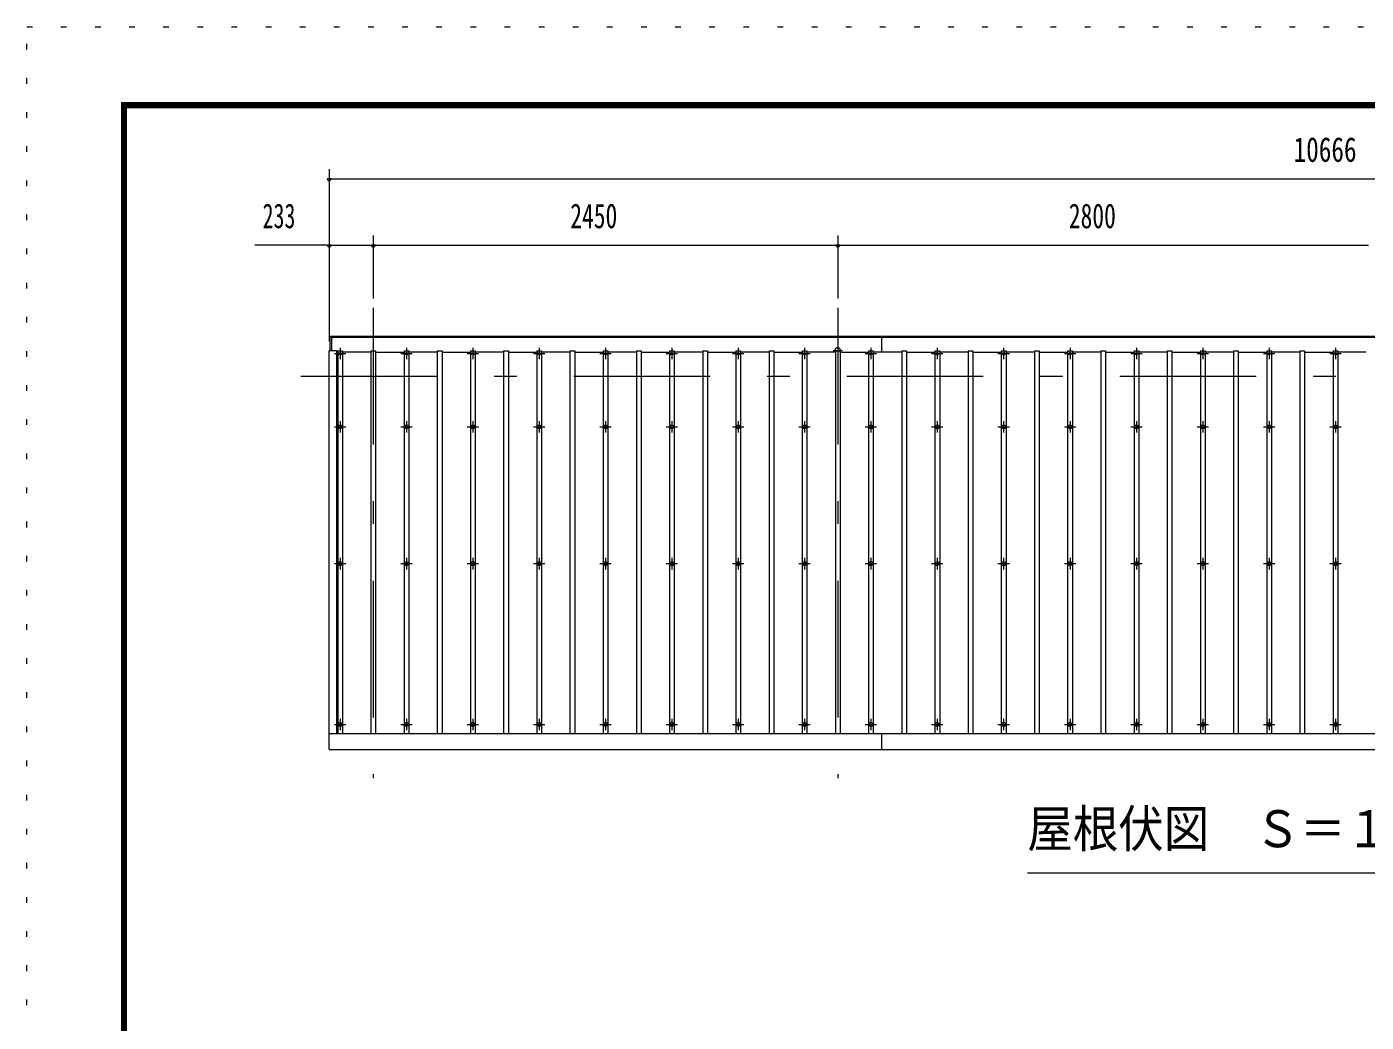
# Model space of a CAD drawing. Units: millimetres, scale not verified, with parts at other scales. Extents: x -26434 to 26434, y -10500 to 10500.
# Drawn here: x -3266 to 3799, y 5250 to 10500 of the extents above; entities that cross this region are included whole.
import ezdxf
from ezdxf.enums import TextEntityAlignment as Align

# ---------------------------------------------------------------- set-up
doc = ezdxf.new("R2010")
doc.units = ezdxf.units.MM
doc.header["$LTSCALE"] = 60
doc.linetypes.add('USER3', pattern=[24, 12, -5, 2, -5])
doc.linetypes.add('USER4', pattern=[3, 0.5, -2.5])
for name, color, linetype, lineweight in [('0-2_1-05BOLD', 7, 'Continuous', 18), ('0-3_1-25CENTER', 3, 'USER3', 18), ('0-4_1-45THIN', 4, 'Continuous', 18), ('0-5_1-55DIM', 3, 'Continuous', 18), ('0-C_F-F1PAPER', 5, 'Continuous', 18), ('0-D_F-E_J_ADD', 5, 'USER4', 18)]:
    doc.layers.add(name, color=color, linetype=linetype, lineweight=lineweight)
doc.styles.add('ＭＳ ゴシック', font='')
doc.styles.get('ＭＳ ゴシック').set_extended_font_data('MS Gothic')

msp = doc.modelspace()

# ---------------------------------------------------------------- linework, layer by layer
at = {"layer": '0-2_1-05BOLD'}
for p, q in [((-1666.51, 8867.67), (8989.49, 8867.67)), ((-1666.51, 8790.67), (-1666.51, 8867.67)), ((-1656.51, 8790.67), (-1656.51, 8867.67)), ((-1656.51, 8862.67), (8979.49, 8862.67)), ((1241.49, 8867.67), (1241.49, 8784.63)), ((-1671.51, 6687.67), (-1671.51, 8790.67)), ((-1631.51, 8790.67), (-1671.51, 8790.67)), ((-1631.51, 6773.43), (-1631.51, 8790.67)), ((-1671.51, 6773.43), (8994.49, 6773.43)), ((1241.49, 6773.43), (1241.49, 6687.67)), ((-1671.51, 6687.67), (8994.49, 6687.67))]:
    msp.add_line(p, q, dxfattribs=at)
for centre in [(-1613.51, 8390.17), (-1263.51, 8390.17), (-913.51, 8390.17), (-563.51, 8390.17), (-213.51, 8390.17), (136.49, 8390.17), (486.49, 8390.17), (836.49, 8390.17), (1186.49, 8390.17), (1536.49, 8390.17), (1886.49, 8390.17), (2236.49, 8390.17), (2586.49, 8390.17), (2936.49, 8390.17), (3286.49, 8390.17), (3636.49, 8390.17), (-1613.51, 7668.51), (-1263.51, 7668.51), (-913.51, 7668.51), (-563.51, 7668.51), (-213.51, 7668.51), (136.49, 7668.51), (486.49, 7668.51), (836.49, 7668.51), (1186.49, 7668.51), (1536.49, 7668.51), (1886.49, 7668.51), (2236.49, 7668.51), (2586.49, 7668.51), (2936.49, 7668.51), (3286.49, 7668.51), (3636.49, 7668.51), (-1613.51, 6820.85), (-1263.51, 6820.85), (-913.51, 6820.85), (-563.51, 6820.85), (-213.51, 6820.85), (136.49, 6820.85), (486.49, 6820.85), (836.49, 6820.85), (1186.49, 6820.85), (1536.49, 6820.85), (1886.49, 6820.85), (2236.49, 6820.85), (2586.49, 6820.85), (2936.49, 6820.85), (3286.49, 6820.85), (3636.49, 6820.85)]:
    msp.add_circle(centre, 10, dxfattribs=at)
for centre, radius, start, end in [((-1613.51, 8765.7), 14.5, 46.39838, 133.60162), ((-1613.51, 8786.71), 14.5, 226.3961, 313.6039), ((-1263.51, 8765.7), 14.5, 46.39838, 133.60162), ((-1263.51, 8786.71), 14.5, 226.3961, 313.6039), ((-913.51, 8765.7), 14.5, 46.39838, 133.60162), ((-913.51, 8786.71), 14.5, 226.3961, 313.6039), ((-563.51, 8765.7), 14.5, 46.39838, 133.60162), ((-563.51, 8786.71), 14.5, 226.3961, 313.6039), ((-213.51, 8765.7), 14.5, 46.39838, 133.60162), ((-213.51, 8786.71), 14.5, 226.3961, 313.6039), ((136.49, 8765.7), 14.5, 46.39838, 133.60162), ((136.49, 8786.71), 14.5, 226.3961, 313.6039), ((486.49, 8765.7), 14.5, 46.39838, 133.60162), ((486.49, 8786.71), 14.5, 226.3961, 313.6039), ((836.49, 8765.7), 14.5, 46.39838, 133.60162), ((836.49, 8786.71), 14.5, 226.3961, 313.6039), ((1011.49, 8792.15), 15, 326.44154, 213.55197), ((1186.49, 8765.7), 14.5, 46.39838, 133.60162), ((1186.49, 8786.71), 14.5, 226.3961, 313.6039), ((1536.49, 8765.7), 14.5, 46.39838, 133.60162), ((1536.49, 8786.71), 14.5, 226.3961, 313.6039), ((1886.49, 8765.7), 14.5, 46.39838, 133.60162), ((1886.49, 8786.71), 14.5, 226.3961, 313.6039), ((2236.49, 8765.7), 14.5, 46.39838, 133.60162), ((2236.49, 8786.71), 14.5, 226.3961, 313.6039), ((2586.49, 8765.7), 14.5, 46.39838, 133.60162), ((2586.49, 8786.71), 14.5, 226.3961, 313.6039), ((2936.49, 8765.7), 14.5, 46.39838, 133.60162), ((2936.49, 8786.71), 14.5, 226.3961, 313.6039), ((3286.49, 8765.7), 14.5, 46.39838, 133.60162), ((3286.49, 8786.71), 14.5, 226.3961, 313.6039), ((3636.49, 8765.7), 14.5, 46.39838, 133.60162), ((3636.49, 8786.71), 14.5, 226.3961, 313.6039)]:
    msp.add_arc(centre, radius, start, end, dxfattribs=at)
at = {"layer": '0-3_1-25CENTER'}
for p, q in [((-1438.51, 9017.67), (-1438.51, 6537.67)), ((1011.49, 9017.67), (1011.49, 6537.67)), ((-1643.51, 8776.2), (-1583.51, 8776.2)), ((-1613.51, 8806.2), (-1613.51, 8746.2)), ((-1293.51, 8776.2), (-1233.51, 8776.2)), ((-1263.51, 8806.2), (-1263.51, 8746.2)), ((-943.51, 8776.2), (-883.51, 8776.2)), ((-913.51, 8806.2), (-913.51, 8746.2)), ((-593.51, 8776.2), (-533.51, 8776.2)), ((-563.51, 8806.2), (-563.51, 8746.2)), ((-243.51, 8776.2), (-183.51, 8776.2)), ((-213.51, 8806.2), (-213.51, 8746.2)), ((106.49, 8776.2), (166.49, 8776.2)), ((136.49, 8806.2), (136.49, 8746.2)), ((456.49, 8776.2), (516.49, 8776.2)), ((486.49, 8806.2), (486.49, 8746.2)), ((806.49, 8776.2), (866.49, 8776.2)), ((836.49, 8806.2), (836.49, 8746.2)), ((986.49, 8792.15), (1036.49, 8792.15)), ((1156.49, 8776.2), (1216.49, 8776.2)), ((1186.49, 8806.2), (1186.49, 8746.2)), ((1506.49, 8776.2), (1566.49, 8776.2)), ((1536.49, 8806.2), (1536.49, 8746.2)), ((1856.49, 8776.2), (1916.49, 8776.2)), ((1886.49, 8806.2), (1886.49, 8746.2)), ((2206.49, 8776.2), (2266.49, 8776.2)), ((2236.49, 8806.2), (2236.49, 8746.2)), ((2556.49, 8776.2), (2616.49, 8776.2)), ((2586.49, 8806.2), (2586.49, 8746.2)), ((2906.49, 8776.2), (2966.49, 8776.2)), ((2936.49, 8806.2), (2936.49, 8746.2)), ((3256.49, 8776.2), (3316.49, 8776.2)), ((3286.49, 8806.2), (3286.49, 8746.2)), ((3606.49, 8776.2), (3666.49, 8776.2)), ((3636.49, 8806.2), (3636.49, 8746.2)), ((-1821.51, 8657.67), (9144.49, 8657.67)), ((-1613.51, 8420.17), (-1613.51, 8360.17)), ((-1263.51, 8420.17), (-1263.51, 8360.17)), ((-913.51, 8420.17), (-913.51, 8360.17)), ((-563.51, 8420.17), (-563.51, 8360.17)), ((-213.51, 8420.17), (-213.51, 8360.17)), ((136.49, 8420.17), (136.49, 8360.17)), ((486.49, 8420.17), (486.49, 8360.17)), ((836.49, 8420.17), (836.49, 8360.17)), ((1186.49, 8420.17), (1186.49, 8360.17)), ((1536.49, 8420.17), (1536.49, 8360.17)), ((1886.49, 8420.17), (1886.49, 8360.17)), ((2236.49, 8420.17), (2236.49, 8360.17)), ((2586.49, 8420.17), (2586.49, 8360.17)), ((2936.49, 8420.17), (2936.49, 8360.17)), ((3286.49, 8420.17), (3286.49, 8360.17)), ((3636.49, 8420.17), (3636.49, 8360.17)), ((-1643.51, 8390.17), (-1583.51, 8390.17)), ((-1293.51, 8390.17), (-1233.51, 8390.17)), ((-943.51, 8390.17), (-883.51, 8390.17)), ((-593.51, 8390.17), (-533.51, 8390.17)), ((-243.51, 8390.17), (-183.51, 8390.17)), ((106.49, 8390.17), (166.49, 8390.17)), ((456.49, 8390.17), (516.49, 8390.17)), ((806.49, 8390.17), (866.49, 8390.17)), ((1156.49, 8390.17), (1216.49, 8390.17)), ((1506.49, 8390.17), (1566.49, 8390.17)), ((1856.49, 8390.17), (1916.49, 8390.17)), ((2206.49, 8390.17), (2266.49, 8390.17)), ((2556.49, 8390.17), (2616.49, 8390.17)), ((2906.49, 8390.17), (2966.49, 8390.17)), ((3256.49, 8390.17), (3316.49, 8390.17)), ((3606.49, 8390.17), (3666.49, 8390.17)), ((-1643.51, 7668.51), (-1583.51, 7668.51)), ((-1613.51, 7698.51), (-1613.51, 7638.51)), ((-1293.51, 7668.51), (-1233.51, 7668.51)), ((-1263.51, 7698.51), (-1263.51, 7638.51)), ((-943.51, 7668.51), (-883.51, 7668.51)), ((-913.51, 7698.51), (-913.51, 7638.51)), ((-593.51, 7668.51), (-533.51, 7668.51)), ((-563.51, 7698.51), (-563.51, 7638.51)), ((-243.51, 7668.51), (-183.51, 7668.51)), ((-213.51, 7698.51), (-213.51, 7638.51)), ((106.49, 7668.51), (166.49, 7668.51)), ((136.49, 7698.51), (136.49, 7638.51)), ((456.49, 7668.51), (516.49, 7668.51)), ((486.49, 7698.51), (486.49, 7638.51)), ((806.49, 7668.51), (866.49, 7668.51)), ((836.49, 7698.51), (836.49, 7638.51)), ((1156.49, 7668.51), (1216.49, 7668.51)), ((1186.49, 7698.51), (1186.49, 7638.51)), ((1506.49, 7668.51), (1566.49, 7668.51)), ((1536.49, 7698.51), (1536.49, 7638.51)), ((1856.49, 7668.51), (1916.49, 7668.51)), ((1886.49, 7698.51), (1886.49, 7638.51)), ((2206.49, 7668.51), (2266.49, 7668.51)), ((2236.49, 7698.51), (2236.49, 7638.51)), ((2556.49, 7668.51), (2616.49, 7668.51)), ((2586.49, 7698.51), (2586.49, 7638.51)), ((2906.49, 7668.51), (2966.49, 7668.51)), ((2936.49, 7698.51), (2936.49, 7638.51)), ((3256.49, 7668.51), (3316.49, 7668.51)), ((3286.49, 7698.51), (3286.49, 7638.51)), ((3606.49, 7668.51), (3666.49, 7668.51)), ((3636.49, 7698.51), (3636.49, 7638.51)), ((-1643.51, 6820.85), (-1583.51, 6820.85)), ((-1613.51, 6850.85), (-1613.51, 6790.85)), ((-1293.51, 6820.85), (-1233.51, 6820.85)), ((-1263.51, 6850.85), (-1263.51, 6790.85)), ((-943.51, 6820.85), (-883.51, 6820.85)), ((-913.51, 6850.85), (-913.51, 6790.85)), ((-593.51, 6820.85), (-533.51, 6820.85)), ((-563.51, 6850.85), (-563.51, 6790.85)), ((-243.51, 6820.85), (-183.51, 6820.85)), ((-213.51, 6850.85), (-213.51, 6790.85)), ((106.49, 6820.85), (166.49, 6820.85)), ((136.49, 6850.85), (136.49, 6790.85)), ((456.49, 6820.85), (516.49, 6820.85)), ((486.49, 6850.85), (486.49, 6790.85)), ((806.49, 6820.85), (866.49, 6820.85)), ((836.49, 6850.85), (836.49, 6790.85)), ((1156.49, 6820.85), (1216.49, 6820.85)), ((1186.49, 6850.85), (1186.49, 6790.85)), ((1506.49, 6820.85), (1566.49, 6820.85)), ((1536.49, 6850.85), (1536.49, 6790.85)), ((1856.49, 6820.85), (1916.49, 6820.85)), ((1886.49, 6850.85), (1886.49, 6790.85)), ((2206.49, 6820.85), (2266.49, 6820.85)), ((2236.49, 6850.85), (2236.49, 6790.85)), ((2556.49, 6820.85), (2616.49, 6820.85)), ((2586.49, 6850.85), (2586.49, 6790.85)), ((2906.49, 6820.85), (2966.49, 6820.85)), ((2936.49, 6850.85), (2936.49, 6790.85)), ((3256.49, 6820.85), (3316.49, 6820.85)), ((3286.49, 6850.85), (3286.49, 6790.85)), ((3606.49, 6820.85), (3666.49, 6820.85)), ((3636.49, 6850.85), (3636.49, 6790.85))]:
    msp.add_line(p, q, dxfattribs=at)
at = {"layer": '0-4_1-45THIN'}
for p, q in [((-1631.51, 8784.63), (-1626.01, 8784.63)), ((-1626.01, 8790.67), (-1626.01, 6773.43)), ((-1626.01, 8790.67), (-1601.01, 8790.67)), ((-1601.01, 8790.67), (-1601.01, 6773.43)), ((-1451.01, 8784.63), (-1601.01, 8784.63)), ((-1451.01, 8790.67), (-1426.01, 8790.67)), ((-1451.01, 8790.67), (-1451.01, 6773.43)), ((-1426.01, 8790.67), (-1426.01, 6773.43)), ((-1426.01, 8784.63), (-1276.01, 8784.63)), ((-1276.01, 8790.67), (-1251.01, 8790.67)), ((-1276.01, 8790.67), (-1276.01, 6773.43)), ((-1251.01, 8790.67), (-1251.01, 6773.43)), ((-1101.01, 8784.63), (-1251.01, 8784.63)), ((-1101.01, 8790.67), (-1076.01, 8790.67)), ((-1101.01, 8790.67), (-1101.01, 6773.43)), ((-1076.01, 8790.67), (-1076.01, 6773.43)), ((-1076.01, 8784.63), (-926.01, 8784.63)), ((-926.01, 8790.67), (-901.01, 8790.67)), ((-926.01, 8790.67), (-926.01, 6773.43)), ((-901.01, 8790.67), (-901.01, 6773.43)), ((-751.01, 8784.63), (-901.01, 8784.63)), ((-751.01, 8790.67), (-726.01, 8790.67)), ((-751.01, 8790.67), (-751.01, 6773.43)), ((-726.01, 8790.67), (-726.01, 6773.43)), ((-726.01, 8784.63), (-576.01, 8784.63)), ((-576.01, 8790.67), (-551.01, 8790.67)), ((-576.01, 8790.67), (-576.01, 6773.43)), ((-551.01, 8790.67), (-551.01, 6773.43)), ((-401.01, 8784.63), (-551.01, 8784.63)), ((-401.01, 8790.67), (-376.01, 8790.67)), ((-401.01, 8790.67), (-401.01, 6773.43)), ((-376.01, 8790.67), (-376.01, 6773.43)), ((-376.01, 8784.63), (-226.01, 8784.63)), ((-226.01, 8790.67), (-201.01, 8790.67)), ((-226.01, 8790.67), (-226.01, 6773.43)), ((-201.01, 8790.67), (-201.01, 6773.43)), ((-51.01, 8784.63), (-201.01, 8784.63)), ((-51.01, 8790.67), (-26.01, 8790.67)), ((-51.01, 8790.67), (-51.01, 6773.43)), ((-26.01, 8790.67), (-26.01, 6773.43)), ((-26.01, 8784.63), (123.99, 8784.63)), ((123.99, 8790.67), (148.99, 8790.67)), ((123.99, 8790.67), (123.99, 6773.43)), ((148.99, 8790.67), (148.99, 6773.43)), ((298.99, 8784.63), (148.99, 8784.63)), ((298.99, 8790.67), (323.99, 8790.67)), ((298.99, 8790.67), (298.99, 6773.43)), ((323.99, 8790.67), (323.99, 6773.43)), ((323.99, 8784.63), (473.99, 8784.63)), ((473.99, 8790.67), (498.99, 8790.67)), ((473.99, 8790.67), (473.99, 6773.43)), ((498.99, 8790.67), (498.99, 6773.43)), ((648.99, 8784.63), (498.99, 8784.63)), ((648.99, 8790.67), (673.99, 8790.67)), ((648.99, 8790.67), (648.99, 6773.43)), ((673.99, 8790.67), (673.99, 6773.43)), ((673.99, 8784.63), (823.99, 8784.63)), ((823.99, 8790.67), (848.99, 8790.67)), ((823.99, 8790.67), (823.99, 6773.43)), ((848.99, 8790.67), (848.99, 6773.43)), ((998.99, 8784.63), (848.99, 8784.63)), ((998.99, 8790.67), (1023.99, 8790.67)), ((998.99, 8790.67), (998.99, 6773.43)), ((1023.99, 8790.67), (1023.99, 6773.43)), ((1023.99, 8784.63), (1173.99, 8784.63)), ((1173.99, 8790.67), (1198.99, 8790.67)), ((1173.99, 8790.67), (1173.99, 6773.43)), ((1198.99, 8790.67), (1198.99, 6773.43)), ((1348.99, 8784.63), (1198.99, 8784.63)), ((1348.99, 8790.67), (1373.99, 8790.67)), ((1348.99, 8790.67), (1348.99, 6773.43)), ((1373.99, 8790.67), (1373.99, 6773.43)), ((1373.99, 8784.63), (1523.99, 8784.63)), ((1523.99, 8790.67), (1548.99, 8790.67)), ((1523.99, 8790.67), (1523.99, 6773.43)), ((1548.99, 8790.67), (1548.99, 6773.43)), ((1698.99, 8784.63), (1548.99, 8784.63)), ((1698.99, 8790.67), (1723.99, 8790.67)), ((1698.99, 8790.67), (1698.99, 6773.43)), ((1723.99, 8790.67), (1723.99, 6773.43)), ((1723.99, 8784.63), (1873.99, 8784.63)), ((1873.99, 8790.67), (1898.99, 8790.67)), ((1873.99, 8790.67), (1873.99, 6773.43)), ((1898.99, 8790.67), (1898.99, 6773.43)), ((2048.99, 8784.63), (1898.99, 8784.63)), ((2048.99, 8790.67), (2073.99, 8790.67)), ((2048.99, 8790.67), (2048.99, 6773.43)), ((2073.99, 8790.67), (2073.99, 6773.43)), ((2073.99, 8784.63), (2223.99, 8784.63)), ((2223.99, 8790.67), (2248.99, 8790.67)), ((2223.99, 8790.67), (2223.99, 6773.43)), ((2248.99, 8790.67), (2248.99, 6773.43)), ((2398.99, 8784.63), (2248.99, 8784.63)), ((2398.99, 8790.67), (2423.99, 8790.67)), ((2398.99, 8790.67), (2398.99, 6773.43)), ((2423.99, 8790.67), (2423.99, 6773.43)), ((2423.99, 8784.63), (2573.99, 8784.63)), ((2573.99, 8790.67), (2598.99, 8790.67)), ((2573.99, 8790.67), (2573.99, 6773.43)), ((2598.99, 8790.67), (2598.99, 6773.43)), ((2748.99, 8784.63), (2598.99, 8784.63)), ((2748.99, 8790.67), (2773.99, 8790.67)), ((2748.99, 8790.67), (2748.99, 6773.43)), ((2773.99, 8790.67), (2773.99, 6773.43)), ((2773.99, 8784.63), (2923.99, 8784.63)), ((2923.99, 8790.67), (2948.99, 8790.67)), ((2923.99, 8790.67), (2923.99, 6773.43)), ((2948.99, 8790.67), (2948.99, 6773.43)), ((3098.99, 8784.63), (2948.99, 8784.63)), ((3098.99, 8790.67), (3123.99, 8790.67)), ((3098.99, 8790.67), (3098.99, 6773.43)), ((3123.99, 8790.67), (3123.99, 6773.43)), ((3123.99, 8784.63), (3273.99, 8784.63)), ((3273.99, 8790.67), (3298.99, 8790.67)), ((3273.99, 8790.67), (3273.99, 6773.43)), ((3298.99, 8790.67), (3298.99, 6773.43)), ((3448.99, 8784.63), (3298.99, 8784.63)), ((3448.99, 8790.67), (3473.99, 8790.67)), ((3448.99, 8790.67), (3448.99, 6773.43)), ((3473.99, 8790.67), (3473.99, 6773.43)), ((3473.99, 8784.63), (3623.99, 8784.63)), ((3623.99, 8790.67), (3648.99, 8790.67)), ((3623.99, 8790.67), (3623.99, 6773.43)), ((3648.99, 8790.67), (3648.99, 6773.43)), ((3798.99, 8784.63), (3648.99, 8784.63))]:
    msp.add_line(p, q, dxfattribs=at)
at = {"layer": '0-5_1-55DIM'}
for p, q in [((-1661.51, 9698.67), (-1681.51, 9698.67)), ((-1671.51, 9748.67), (-1671.51, 8840.67)), ((-1671.51, 9698.67), (8994.49, 9698.67)), ((-1438.51, 9398.67), (-1438.51, 9067.67)), ((1011.49, 9398.67), (1011.49, 9067.67)), ((-1671.51, 9348.67), (-2064.01, 9348.67)), ((-1661.51, 9348.67), (-1681.51, 9348.67)), ((-1671.51, 9348.67), (-1438.51, 9348.67)), ((-1428.51, 9348.67), (-1448.51, 9348.67)), ((-1438.51, 9348.67), (1011.49, 9348.67)), ((1021.49, 9348.67), (1001.49, 9348.67)), ((1011.49, 9348.67), (3811.49, 9348.67)), ((2011.49, 6037.67), (5311.49, 6037.67))]:
    msp.add_line(p, q, dxfattribs=at)
for centre in [(-1671.51, 9698.67), (-1671.51, 9348.67), (-1438.51, 9348.67), (1011.49, 9348.67)]:
    msp.add_arc(centre, 10, 180, 0, dxfattribs=at)
at = {"layer": '0-C_F-F1PAPER'}
for p, q in [((-2766.17, 10100), (-2766.17, -10000)), ((-2766.17, 10100), (25933.83, 10100)), ((-2763.67, 10097.5), (25931.32, 10097.5)), ((-2763.67, 10097.5), (-2763.67, -9997.5)), ((-2761.17, 10095), (25928.83, 10095)), ((-2758.67, 10092.5), (25926.33, 10092.5)), ((-2758.67, 10092.5), (-2758.67, -9992.5)), ((-2756.17, 10090), (25923.83, 10090)), ((-2753.67, 10087.5), (25921.33, 10087.5)), ((-2753.67, 10087.5), (-2753.67, -9987.5)), ((-2751.17, 10085), (25918.82, 10085)), ((-2748.67, 10082.5), (25916.33, 10082.5)), ((-2748.67, 10082.5), (-2748.67, -9982.5)), ((-2746.17, 10080), (25913.83, 10080)), ((-2746.17, 10080), (-2746.17, -9980)), ((-2743.67, 10077.5), (25911.33, 10077.5)), ((-2743.67, 10077.5), (-2743.67, -9977.5)), ((-2741.17, 10075), (25908.83, 10075))]:
    msp.add_line(p, q, dxfattribs=at)
for points in [[(-2761.17, 10095), (-2761.17, -9995), (25928.83, -9995), (25928.83, 10095)], [(-2756.17, 10090), (-2756.17, -9990), (25923.83, -9990), (25923.83, 10090)], [(-2751.17, 10085), (-2751.17, -9985), (25918.82, -9985), (25918.82, 10085)], [(-2741.17, 10075), (-2741.17, -9975), (25908.83, -9975), (25908.83, 10075)]]:
    msp.add_lwpolyline(points, dxfattribs=at)
at = {"layer": '0-D_F-E_J_ADD'}
msp.add_lwpolyline([(-3266.17, -10500), (-3266.17, 10500), (26433.83, 10500)], dxfattribs=at)

# ---------------------------------------------------------------- texts
at = {"layer": '0-5_1-55DIM', "color": 7, "style": 'ＭＳ ゴシック'}
for s, height, width, p in [('10666', 130.2, 0.75, (3415.86, 9748.67)), ('233', 130.2, 0.65, (-2022.18, 9398.67)), ('2450', 130.2, 0.7, (-399.52, 9398.67)), ('2800', 130.2, 0.7, (2230.22, 9398.67)), ('屋根伏図\u3000Ｓ＝１／５０', 195.4, 0.9, (2011.49, 6114.32))]:
    msp.add_text(s, height=height, dxfattribs=dict(at, width=width)).set_placement(p, align=Align.BOTTOM_LEFT)

doc.saveas('drawing.dxf')
